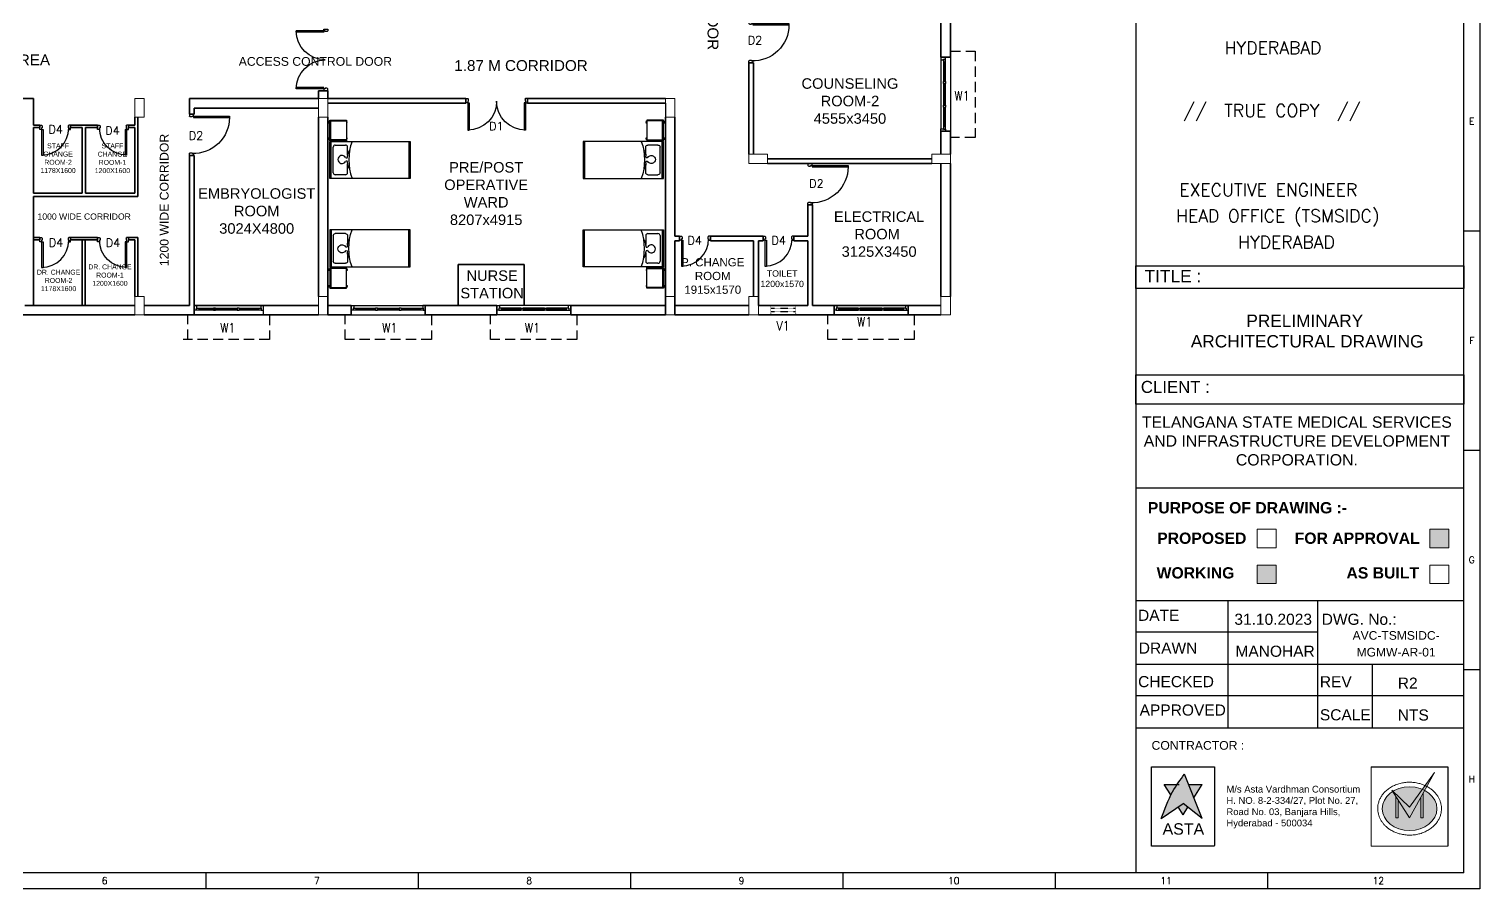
# Model space of a CAD drawing. Extents: x 2733443 to 3206532, y -1516114 to -1264405.
# Drawn here: x 2877319 to 2912603, y -1389320 to -1368420 of the extents above; entities that cross this region are included whole.
import ezdxf
from ezdxf.enums import TextEntityAlignment as Align

# ---------------------------------------------------------------- set-up
doc = ezdxf.new("R2010")
doc.units = 0
doc.header["$MEASUREMENT"] = 0
for name, pattern in [('1', [0, 0, 0]), ('DASHED', [0.75, 0.5, -0.25]), ('HIDDEN', [0.375, 0.25, -0.125])]:
    doc.linetypes.add(name, pattern=pattern)
doc.layers.get('0').update_dxf_attribs({"color": 250, "linetype": '1'})
for name, color, linetype, lineweight in [('0.0', 8, 'Continuous', 0), ('Column', 162, 'Continuous', 13), ('formate text', 8, 'Continuous', 0), ('WALL', 7, '1', 35), ('windows', 4, 'Continuous', 0)]:
    doc.layers.add(name, color=color, linetype=linetype, lineweight=lineweight)
for name, color, linetype in [('Chajja', 7, 'DASHED'), ('DOOR', 40, 'Continuous'), ('furniture', 33, 'Continuous'), ('GRIDS', 2, 'Continuous'), ('Plan', 44, 'Continuous'), ('TEXT', 5, '1'), ('TITLE', 7, 'Continuous'), ('V1', 7, 'Continuous'), ('W1', 7, 'Continuous'), ('walls', 1, 'Continuous')]:
    doc.layers.add(name, color=color, linetype=linetype)
doc.styles.add('ARIAL', font='arial.ttf')
doc.styles.add('FORMATE', font='arialbd.ttf')
doc.styles.add('ROMANS', font='romans.shx')
doc.styles.add('ROMANT', font='romant.shx')
doc.styles.add('style3', font='arialbd.ttf')

# ---------------------------------------------------------------- blocks, each defined once
blk = doc.blocks.new('A$C1BA14061')
at = {"layer": 'TITLE', "color": 7}
for p, q in [((203982, 0), (203982, -140464)), ((203982, -87790), (202692, -87790)), ((203982, -105348), (202692, -105348)), ((203982, -122906), (202692, -122906)), ((203982, -140464), (0, -140464))]:
    blk.add_line(p, q, dxfattribs=at)
at = {"layer": 'TITLE'}
for q in [(202692, -1290), (1204, -139174)]:
    blk.add_line((202692, -139174), q, dxfattribs=at)
at = {"layer": 'TITLE', "color": 0}
for p, q in [((101948, -140464), (101948, -139174)), ((118954, -140464), (118954, -139174)), ((135959, -140464), (135959, -139174)), ((152965, -140464), (152965, -139174)), ((169971, -140464), (169971, -139174)), ((186976, -140464), (186976, -139174))]:
    blk.add_line(p, q, dxfattribs=at)
at = {"layer": 'TITLE', "color": 7, "style": 'ROMANS', "width": 1}
for s, p in [('E', (203324, -78997)), ('F', (203324, -96555)), ('G', (203324, -114113)), ('H', (203324, -131671))]:
    blk.add_text(s, height=535, dxfattribs=at).set_placement(p, align=Align.MIDDLE)
at = {"layer": 'TITLE', "color": 0, "style": 'ROMANS', "width": 1}
for s, height, p in [('6', 535, (93808, -139799)), ('7', 535, (110813, -139799)), ('8', 535, (127819, -139799)), ('9', 535, (144825, -139799)), ('10', 534.7, (161831, -139799)), ('11', 534.7, (178836, -139799)), ('12', 534.7, (195842, -139799))]:
    blk.add_text(s, height=height, dxfattribs=at).set_placement(p, align=Align.MIDDLE)
blk = doc.blocks.new('A$C19B8274B')
at = {"layer": 'DOOR'}
for p, q in [((-45, 925), (-80, 925)), ((-80, 50), (-80, 925)), ((-45, 50), (-45, 925)), ((-45, 50), (-80, 50)), ((-955, -50), (-955, -47.5)), ((-940, -35), (-942.5, -35)), ((-60, -35), (-57.5, -35)), ((-45, -50), (-45, -47.5))]:
    blk.add_line(p, q, dxfattribs=at)
for points in [[(-940, 15), (-955, 15), (-955, 50), (-1000, 50), (-1000, -50), (-955, -50)], [(-940, -35), (-940, 15)], [(-60, 15), (-45, 15), (-45, 50), (0, 50), (0, -50), (-45, -50)], [(-60, -35), (-60, 15)]]:
    blk.add_lwpolyline(points, dxfattribs=at)
at = {"layer": 'DOOR', "color": 145}
blk.add_arc((-80, 50), 875, 90, 182.29244, dxfattribs=at)
at = {"layer": 'DOOR'}
for centre, start, end in [((-955, -35), 270, 0), ((-45, -35), 180, 270)]:
    blk.add_arc(centre, 12.5, start, end, dxfattribs=at)
blk = doc.blocks.new('A$C5E6D2A54')
at = {"layer": 'furniture'}
for p, q in [((-442, 400), (-1342, 400)), ((-1342, 400), (-1342, -1550)), ((-442, 370), (-1342, 370)), ((-442, -1550), (-442, 400)), ((-1254, 270), (-1254, 22)), ((-580, 319), (-1205, 319)), ((-531, 22), (-531, 270)), ((-1010, -27), (-1205, -27)), ((-580, -27), (-796, -27)), ((-1342, -1520), (-442, -1520)), ((-1342, -1550), (-442, -1550))]:
    blk.add_line(p, q, dxfattribs=at)
at = {"layer": 'furniture', "extrusion": (0, 0, -1)}
for centre, major_axis, ratio, start_param, end_param in [((-1205, 270), (34.8, 34.8), 1, 3.926991, 5.497787), ((-1205, 22), (-34.8, 34.8), 1, 3.926991, 5.497787), ((-903, 107), (99, 0), 0.994805, 2.082243, 7.342535), ((-971, -1), (-3.7, 29), 1, 0.827079, 3.777674), ((-836, -1), (3.5, 29), 1, 2.514084, 5.464678), ((-580, 270), (-34.8, 34.8), 1, 0.785398, 2.356194), ((-580, 22), (34.8, 34.8), 1, 0.785398, 2.356194), ((-892, -1416), (0, 1357), 0.999449, -0.338206, 0.338206), ((-995, -243), (-153, 153), 1, 0.057548, 0.834547), ((-812, -243), (69, 205), 0.993949, -0.370916, 0.370916)]:
    blk.add_ellipse(centre, major_axis=major_axis, ratio=ratio, start_param=start_param, end_param=end_param, dxfattribs=at)
blk = doc.blocks.new('A$C258329DF')
at = {"layer": 'furniture'}
for p, q in [((242, 428), (742, 428)), ((242, 28), (242, 428)), ((260, 440), (260, 428)), ((320, 440), (260, 440)), ((261, 48), (261, 428)), ((320, 440), (320, 428)), ((661, 440), (661, 428)), ((721, 440), (661, 440)), ((721, 440), (721, 428)), ((722, 428), (722, 48)), ((742, 428), (742, 28)), ((742, 28), (242, 28)), ((260, 16), (260, 28)), ((320, 16), (260, 16)), ((722, 48), (261, 48)), ((320, 16), (320, 28)), ((661, 16), (661, 28)), ((721, 16), (661, 16)), ((721, 16), (721, 28))]:
    blk.add_line(p, q, dxfattribs=at)
for centre, start, end in [((290, 354), 71.0754, 108.9246), ((691, 354), 71.0754, 108.9246), ((290, 102), 251.0754, 288.9246), ((691, 102), 251.0754, 288.9246)]:
    blk.add_arc(centre, 91.1, start, end, dxfattribs=at)
blk = doc.blocks.new('A$C45A5314D')
at = {"layer": 'furniture', "ltscale": 0.75, "rotation": 270}
blk.add_blockref('A$C258329DF', (-1978, 1209), dxfattribs=at)
at = {"layer": 'furniture', "color": 233, "xscale": -1, "rotation": 90}
blk.add_blockref('A$C5E6D2A54', (-1550, -892), dxfattribs=at)
blk = doc.blocks.new('6w')
at = {"layer": 'Plan'}
for p, q in [((-36, 9.2), (-36, 0)), ((36, 9.2), (36, 0))]:
    blk.add_line(p, q, dxfattribs=at)
at = {"layer": 'Plan', "color": 143}
for p, q in [((-36, 9.2), (36, 9.2)), ((-33.5, 2.5), (-12.5, 2.5)), ((-33.5, 0), (33.5, 0)), ((-31, 4), (-31.5, 4)), ((-31.5, 3.3), (-31.5, 4)), ((-31.5, 3.6), (-12.5, 3.6)), ((-31.5, 3.3), (-31, 3.3)), ((-31, 4.5), (-31, 4)), ((-31, 2.5), (-31, 3.3)), ((-10.5, 3.6), (10.5, 3.6)), ((-10.5, 2.5), (10.5, 2.5)), ((34, 4.5), (12.5, 4.5)), ((12.5, 3.6), (31.5, 3.6)), ((12.5, 2.5), (33.5, 2.5)), ((31, 4.5), (31, 4)), ((31, 4), (31.5, 4)), ((31.5, 3.3), (31, 3.3)), ((31, 2.5), (31, 3.3)), ((31.5, 4), (31.5, 3.3))]:
    blk.add_line(p, q, dxfattribs=at)
at = {"layer": 'Plan', "color": 40}
for p, q in [((-12.5, 2.5), (-12.5, 4.5)), ((-12.5, 4.5), (-10.5, 4.5)), ((-10.5, 2.5), (-12.5, 2.5)), ((-10.5, 2.5), (-10.5, 4.5)), ((10.5, 4.5), (12.5, 4.5)), ((10.5, 2.5), (10.5, 4.5)), ((12.5, 2.5), (10.5, 2.5)), ((12.5, 2.5), (12.5, 4.5))]:
    blk.add_line(p, q, dxfattribs=at)
for points in [[(-34, 4.5), (-36, 4.5), (-36, 0), (-33.5, 0), (-33.5, 2.5), (-34, 2.5), (-34, 4.5)], [(34, 4.5), (36, 4.5), (36, 0), (33.5, 0), (33.5, 2.5), (34, 2.5), (34, 4.5)]]:
    blk.add_lwpolyline(points, close=True, dxfattribs=at)
at = {"layer": 'Plan', "color": 143}
for points in [[(-12.5, 4.5), (-34, 4.5)], [(10.5, 4.5), (-10.5, 4.5)]]:
    blk.add_lwpolyline(points, dxfattribs=at)
blk = doc.blocks.new('750')
at = {"layer": 'DOOR'}
for p, q in [((-50, 705), (-47.5, 705)), ((-35, 690), (-35, 692.5)), ((-50, 45), (-47.5, 45)), ((-35, 60), (-35, 57.5)), ((50, 45), (50, 80)), ((50, 80), (675, 80)), ((50, 45), (675, 45)), ((675, 45), (675, 80))]:
    blk.add_line(p, q, dxfattribs=at)
for points in [[(15, 690), (15, 705), (50, 705), (50, 750), (-50, 750), (-50, 705)], [(-35, 690), (15, 690)], [(15, 60), (15, 45), (50, 45), (50, 0), (-50, 0), (-50, 45)], [(-35, 60), (15, 60)]]:
    blk.add_lwpolyline(points, dxfattribs=at)
for centre, start, end in [((-35, 705), 180, 270), ((-35, 45), 90, 180)]:
    blk.add_arc(centre, 12.5, start, end, dxfattribs=at)
at = {"layer": 'DOOR', "color": 145}
blk.add_arc((15, 45), 660, 0, 90, dxfattribs=at)
blk = doc.blocks.new('21500')
at = {"layer": 'DOOR'}
for p, q in [((45, 100), (45, 770)), ((45, 770), (80, 770)), ((80, 100), (80, 770)), ((1420, 100), (1420, 770)), ((1455, 770), (1420, 770)), ((1455, 100), (1455, 770)), ((45, 100), (80, 100)), ((45, 0), (45, 2.5)), ((60, 15), (57.5, 15)), ((1455, 100), (1420, 100)), ((1440, 15), (1442.5, 15)), ((1455, 0), (1455, 2.5))]:
    blk.add_line(p, q, dxfattribs=at)
for points in [[(60, 65), (45, 65), (45, 100), (0, 100), (0, 0), (45, 0)], [(60, 15), (60, 65)], [(1440, 65), (1455, 65), (1455, 100), (1500, 100), (1500, 0), (1455, 0)], [(1440, 15), (1440, 65)]]:
    blk.add_lwpolyline(points, dxfattribs=at)
at = {"layer": 'DOOR', "color": 145}
for centre, start, end in [((45, 65), 0, 90), ((1455, 65), 90, 180)]:
    blk.add_arc(centre, 705, start, end, dxfattribs=at)
at = {"layer": 'DOOR'}
for centre, start, end in [((45, 15), 270, 0), ((1455, 15), 180, 270)]:
    blk.add_arc(centre, 12.5, start, end, dxfattribs=at)
blk = doc.blocks.new('ddoor')
at = {"layer": 'DOOR', "lineweight": 25}
for p, q in [((50, 0), (-50, 0)), ((-50, 0), (-50, -45)), ((50, -45), (50, 0)), ((-50, -45), (-47, -45)), ((-35, -60), (-35, -57)), ((-35, -60), (15, -60)), ((15, -60), (15, -45)), ((15, -45), (50, -45)), ((50, -45), (720, -45)), ((50, -45), (50, -80)), ((50, -80), (720, -80)), ((-50, -1500), (-50, -1455)), ((-50, -1455), (-47, -1455)), ((50, -1500), (-50, -1500)), ((50, -1500), (-50, -1500)), ((-35, -1440), (-35, -1442)), ((-35, -1440), (15, -1440)), ((15, -1440), (15, -1455)), ((15, -1455), (50, -1455)), ((50, -1420), (720, -1420)), ((50, -1455), (50, -1420)), ((50, -1455), (720, -1455)), ((50, -1455), (50, -1500))]:
    blk.add_line(p, q, dxfattribs=at)
for centre, start, end in [((-35, -45), 180, 270), ((-35, -1455), 90, 180)]:
    blk.add_arc(centre, 12.5, start, end, dxfattribs=at)
at = {"layer": 'DOOR', "color": 146, "lineweight": 25, "true_color": 0x105689}
for centre, start, end in [((15, -45), 270, 0), ((15, -1455), 0, 90)]:
    blk.add_arc(centre, 705, start, end, dxfattribs=at)
blk = doc.blocks.new('IVF-CONTRACTOR')
at = {"lineweight": -3, "true_color": 0x293189}
h = blk.add_hatch(color=177, dxfattribs=at)
h.dxf.hatch_style = 1
edge = h.paths.add_edge_path()
edge.add_spline(control_points=[(3037286, -1386527), (3037185, -1386667), (3036944, -1387001), (3036801, -1387388), (3036719, -1387609)], knot_values=[0, 0, 0, 0, 519.520055, 1226.818077, 1226.818077, 1226.818077, 1226.818077], degree=3, periodic=0)
edge.add_line((3036719, -1387609), (3037255, -1387240))
edge.add_line((3037255, -1387240), (3037717, -1387609))
edge.add_line((3037717, -1387609), (3037286, -1386527))
at = {"lineweight": -3, "true_color": 0xc7c8ca}
h = blk.add_hatch(color=9, dxfattribs=at)
h.dxf.hatch_style = 1
edge = h.paths.add_edge_path()
edge.add_spline(control_points=[(3036953, -1387033), (3036967, -1387008), (3037022, -1386919), (3037088, -1386836), (3037139, -1386779)], knot_values=[3356.588859, 3356.588859, 3356.588859, 3356.588859, 3831.174934, 5081.098827, 5081.098827, 5081.098827, 5081.098827], degree=3, periodic=0)
edge.add_line((3037139, -1386779), (3036793, -1386779))
edge.add_line((3036793, -1386779), (3036953, -1387033))
h.paths.add_polyline_path([(3037717, -1386779), (3037386, -1386779), (3037515, -1387102)])
h.paths.add_polyline_path([(3037370, -1387332), (3037255, -1387240), (3037134, -1387323), (3037255, -1387517)])
at = {"true_color": 0xed1f24}
h = blk.add_hatch(color=240, dxfattribs=at)
h.dxf.hatch_style = 1
edge = h.paths.add_edge_path()
edge.add_line((3042329, -1386921), (3042349, -1386951))
edge.add_ellipse((3042760, -1387369), major_axis=(-665, 0), ratio=0.800236, start_angle=-52.6357, end_angle=-51.8324, ccw=False)
edge.add_line((3042356, -1386946), (3042329, -1386921))
at = {"layer": '0.0', "true_color": 0xed1f24}
h = blk.add_hatch(color=240, dxfattribs=at)
h.dxf.hatch_style = 1
edge = h.paths.add_edge_path()
edge.add_line((3042760, -1387590), (3043125, -1386925))
edge.add_ellipse((3042760, -1387369), major_axis=(-665, 0), ratio=0.800236, start_angle=-123.3804, end_angle=-117.8517)
edge.add_line((3043070, -1386899), (3042760, -1387331))
edge.add_line((3042760, -1387331), (3042356, -1386946))
edge.add_ellipse((3042760, -1387369), major_axis=(-665, 0), ratio=0.800236, start_angle=-52.6357, end_angle=-51.8324)
edge.add_line((3042349, -1386951), (3042760, -1387590))
edge = h.paths.add_edge_path()
edge.add_spline(control_points=[(3043179, -1386828), (3043165, -1386821), (3043150, -1386814), (3043136, -1386807)], knot_values=[-2.156071, -2.156071, -2.156071, -2.156071, -2.090953, -2.090953, -2.090953, -2.090953], degree=3, periodic=0)
edge.add_line((3043136, -1386807), (3043070, -1386899))
edge.add_ellipse((3042760, -1387369), major_axis=(-665, 0), ratio=0.800236, start_angle=-123.3804, end_angle=-117.8517, ccw=False)
edge.add_line((3043125, -1386925), (3043179, -1386828))
edge = h.paths.add_edge_path()
edge.add_line((3043367, -1386486), (3043136, -1386807))
edge.add_spline(control_points=[(3043136, -1386807), (3043150, -1386814), (3043165, -1386821), (3043179, -1386828)], knot_values=[-2.156071, -2.156071, -2.156071, -2.156071, -2.090953, -2.090953, -2.090953, -2.090953], degree=3, periodic=0)
edge.add_line((3043179, -1386828), (3043367, -1386486))
at = {"layer": '0.0', "true_color": 0x139b48}
h = blk.add_hatch(color=114, dxfattribs=at)
h.dxf.hatch_style = 1
edge = h.paths.add_edge_path()
edge.add_ellipse((3042760, -1387369), major_axis=(-665, 0), ratio=0.800236, start_angle=-51.8324, end_angle=236.6196)
edge.add_line((3043125, -1386925), (3043091, -1386988))
edge.add_line((3043091, -1386988), (3043091, -1387590))
edge.add_line((3043091, -1387590), (3043036, -1387590))
edge.add_line((3043036, -1387590), (3043036, -1387088))
edge.add_line((3043036, -1387088), (3042760, -1387590))
edge.add_line((3042760, -1387590), (3042484, -1387160))
edge.add_line((3042484, -1387160), (3042484, -1387590))
edge.add_line((3042484, -1387590), (3042428, -1387590))
edge.add_line((3042428, -1387590), (3042428, -1387075))
edge.add_line((3042428, -1387075), (3042349, -1386951))
edge = h.paths.add_edge_path()
edge.add_ellipse((3042760, -1387369), major_axis=(-665, 0), ratio=0.800236, start_angle=-117.8517, end_angle=-52.6357)
edge.add_line((3042356, -1386946), (3042760, -1387331))
edge.add_line((3042760, -1387331), (3043070, -1386899))
at = {"layer": '0.0', "true_color": 0x000000}
h = blk.add_hatch(color=18, dxfattribs=at)
h.dxf.hatch_style = 1
h.paths.add_polyline_path([(3042484, -1387160), (3042428, -1387075), (3042428, -1387590), (3042484, -1387590)])
h.paths.add_polyline_path([(3043036, -1387590), (3043091, -1387590), (3043091, -1386988), (3043036, -1387088)])
at = {"color": 18, "lineweight": -3, "true_color": 0x000000}
for p, q in [((3036484, -1386350), (3038013, -1386350)), ((3036484, -1388267), (3036484, -1386350)), ((3036485, -1386350), (3038009, -1386350)), ((3036485, -1388278), (3036485, -1386350)), ((3038013, -1386350), (3038013, -1388267)), ((3041829, -1386350), (3043688, -1386350)), ((3043688, -1386350), (3043688, -1388278)), ((3038011, -1388278), (3036483, -1388278))]:
    blk.add_line(p, q, dxfattribs=at)
at = {"color": 251, "lineweight": -3, "true_color": 0x636466}
for p, q in [((3037717, -1387609), (3037286, -1386527)), ((3036793, -1386779), (3037155, -1386779)), ((3036953, -1387033), (3036793, -1386779)), ((3037386, -1386779), (3037717, -1386779)), ((3037515, -1387102), (3037717, -1386779)), ((3036719, -1387609), (3037255, -1387240)), ((3037255, -1387517), (3037134, -1387323)), ((3037717, -1387609), (3037255, -1387240)), ((3037255, -1387517), (3037370, -1387332))]:
    blk.add_line(p, q, dxfattribs=at)
blk.add_spline([(3036719, -1387609), (3036998, -1386959), (3037286, -1386527)], degree=3, dxfattribs=at)
at = {"layer": '0.0', "color": 18, "true_color": 0x000000}
for p, q in [((3036485, -1386350), (3038009, -1386350)), ((3036485, -1388278), (3036485, -1386350)), ((3036485, -1388278), (3036485, -1386350)), ((3036485, -1386350), (3038009, -1386350)), ((3038013, -1386350), (3038013, -1388278)), ((3041829, -1386350), (3043688, -1386350)), ((3041829, -1388278), (3041829, -1386350)), ((3042760, -1387590), (3043367, -1386486)), ((3042760, -1387331), (3043367, -1386486)), ((3043688, -1386350), (3043688, -1388278)), ((3042760, -1387590), (3042329, -1386921)), ((3042329, -1386921), (3042760, -1387331)), ((3042428, -1387075), (3042428, -1387590)), ((3042484, -1387590), (3042484, -1387160)), ((3043036, -1387088), (3043036, -1387590)), ((3043091, -1387590), (3043091, -1386988)), ((3042428, -1387590), (3042484, -1387590)), ((3043036, -1387590), (3043091, -1387590)), ((3038009, -1388278), (3036485, -1388278)), ((3043688, -1388278), (3041829, -1388278))]:
    blk.add_line(p, q, dxfattribs=at)
blk.add_ellipse((3042760, -1387369), major_axis=(-665, 0), ratio=0.800236, start_param=-3.141592653589793, end_param=3.141592653589793, dxfattribs=at)
blk.add_open_spline([(3043535, -1387369), (3043535, -1387353), (3043534, -1387336), (3043530, -1387296), (3043527, -1387272), (3043516, -1387226), (3043509, -1387202), (3043492, -1387157), (3043483, -1387135), (3043460, -1387092), (3043448, -1387071), (3043420, -1387031), (3043405, -1387011), (3043372, -1386974), (3043355, -1386956), (3043318, -1386922), (3043298, -1386906), (3043258, -1386875), (3043236, -1386861), (3043183, -1386829), (3043150, -1386812), (3043081, -1386783), (3043045, -1386771), (3042972, -1386750), (3042935, -1386742), (3042860, -1386731), (3042821, -1386728), (3042745, -1386726), (3042706, -1386727), (3042630, -1386735), (3042593, -1386741), (3042518, -1386757), (3042482, -1386768), (3042412, -1386794), (3042377, -1386809), (3042312, -1386843), (3042280, -1386862), (3042221, -1386905), (3042194, -1386928), (3042147, -1386974), (3042127, -1386996), (3042091, -1387042), (3042074, -1387067), (3042045, -1387117), (3042033, -1387143), (3042012, -1387197), (3042003, -1387225), (3041992, -1387276), (3041988, -1387299), (3041984, -1387347), (3041984, -1387371), (3041986, -1387418), (3041989, -1387442), (3041997, -1387489), (3042003, -1387512), (3042018, -1387557), (3042026, -1387580), (3042047, -1387623), (3042058, -1387645), (3042084, -1387686), (3042098, -1387706), (3042129, -1387744), (3042145, -1387762), (3042180, -1387798), (3042199, -1387814), (3042238, -1387846), (3042259, -1387861), (3042311, -1387894), (3042343, -1387912), (3042409, -1387944), (3042444, -1387957), (3042515, -1387980), (3042552, -1387989), (3042626, -1388003), (3042664, -1388007), (3042740, -1388012), (3042778, -1388012), (3042854, -1388008), (3042892, -1388003), (3042966, -1387989), (3043003, -1387980), (3043074, -1387958), (3043109, -1387944), (3043175, -1387913), (3043208, -1387895), (3043268, -1387856), (3043297, -1387834), (3043351, -1387787), (3043376, -1387761), (3043416, -1387713), (3043432, -1387690), (3043462, -1387643), (3043475, -1387619), (3043497, -1387569), (3043507, -1387543), (3043522, -1387491), (3043527, -1387464), (3043533, -1387415), (3043535, -1387392), (3043535, -1387369)], degree=3, knots=[-3.141593, -3.141593, -3.141593, -3.141593, -3.06788, -3.06788, -2.960953, -2.960953, -2.854026, -2.854026, -2.747099, -2.747099, -2.640172, -2.640172, -2.533245, -2.533245, -2.426319, -2.426319, -2.319392, -2.319392, -2.212465, -2.212465, -2.059875, -2.059875, -1.907286, -1.907286, -1.754697, -1.754697, -1.602107, -1.602107, -1.449518, -1.449518, -1.296928, -1.296928, -1.144339, -1.144339, -0.99175, -0.99175, -0.83916, -0.83916, -0.686571, -0.686571, -0.558641, -0.558641, -0.43071, -0.43071, -0.30278, -0.30278, -0.17485, -0.17485, -0.068516, -0.068516, 0.037819, 0.037819, 0.144154, 0.144154, 0.250488, 0.250488, 0.356823, 0.356823, 0.463157, 0.463157, 0.569492, 0.569492, 0.675826, 0.675826, 0.782161, 0.782161, 0.888495, 0.888495, 1.039928, 1.039928, 1.191361, 1.191361, 1.342794, 1.342794, 1.494227, 1.494227, 1.64566, 1.64566, 1.797093, 1.797093, 1.948526, 1.948526, 2.099959, 2.099959, 2.251392, 2.251392, 2.402825, 2.402825, 2.554258, 2.554258, 2.675591, 2.675591, 2.796924, 2.796924, 2.918258, 2.918258, 3.039591, 3.039591, 3.141593, 3.141593, 3.141593, 3.141593], dxfattribs=at)
at = {"lineweight": -3, "attachment_point": 1, "style": 'ARIAL'}
for s, width, gutter_width, insert, char_height in [('{\\C256;CONTRACTOR :}', 3919.85, 1060, (3036485, -1385725), 212.06), ('{\\C256;M/s Asta Vardhman Consortium\\PH. NO. 8-2-334/27, Plot No. 27, Road No. 03, Banjara Hills, Hyderabad - 500034}', 3696.75, 822, (3038306, -1386813), 164.38)]:
    blk.add_mtext_dynamic_manual_height_columns(s, width=width, gutter_width=gutter_width, heights=[0], dxfattribs=dict(at, insert=insert, char_height=char_height))
at = {"color": 18, "lineweight": 100, "true_color": 0x000000, "insert": (3036754, -1387723), "char_height": 276.9, "attachment_point": 1, "style": 'ARIAL'}
blk.add_mtext_dynamic_manual_height_columns('ASTA', width=997.56, gutter_width=254, heights=[0], dxfattribs=at)

msp = doc.modelspace()

# ---------------------------------------------------------------- hatches: boundary and pattern name
at = {"layer": 'walls', "lineweight": -3}
h = msp.add_hatch(color=1, dxfattribs=at)
h.dxf.hatch_style = 1
h.paths.add_polyline_path([(2911384.6832, -1381027.9204), (2911844.7831, -1381027.9204), (2911844.7831, -1380576.8516), (2911384.6832, -1380576.8516)])
h.paths.add_polyline_path([(2907185.6053, -1381897.891), (2907645.7052, -1381897.891), (2907645.7052, -1381446.8222), (2907185.6053, -1381446.8222)])

# ---------------------------------------------------------------- linework, layer by layer
at = {"color": 18, "ltscale": 2, "true_color": 0x000000}
msp.add_line((2904230.1153, -1382308.689), (2912211.1727, -1382308.689), dxfattribs=at)
for p, q in [((2906479.9455, -1385403.3701), (2906479.9455, -1382303.8735)), ((2908651.8991, -1382303.8735), (2908651.8991, -1385403.3701)), ((2908651.8991, -1383078.5758), (2904230.1153, -1383078.5758)), ((2904230.1153, -1383853.6218), (2912211.1727, -1383853.6218)), ((2909990.3104, -1385403.0264), (2909990.3104, -1383853.6218)), ((2912211.1727, -1384628.3241), (2904230.1153, -1384628.3241))]:
    msp.add_line(p, q)
at = {"ltscale": 2}
msp.add_line((2904230.1153, -1385403.0264), (2912211.1727, -1385403.0264), dxfattribs=at)
at = {"layer": '0.0', "color": 7, "lineweight": 15, "elevation": -173.1206}
for points in [[(2907185.6053, -1380576.8516), (2907645.7052, -1380576.8516), (2907645.7052, -1381027.9204), (2907185.6053, -1381027.9204)], [(2911384.6832, -1380576.8516), (2911844.7831, -1380576.8516), (2911844.7831, -1381027.9204), (2911384.6832, -1381027.9204)], [(2907185.6053, -1381446.8222), (2907645.7052, -1381446.8222), (2907645.7052, -1381897.891), (2907185.6053, -1381897.891)], [(2911384.6832, -1381446.8222), (2911844.7831, -1381446.8222), (2911844.7831, -1381897.891), (2911384.6832, -1381897.891)]]:
    msp.add_lwpolyline(points, close=True, dxfattribs=at)
at = {"layer": 'Chajja', "linetype": 'DASHED', "ltscale": 500}
for p, q in [((2881183.6469, -1375969.7761), (2881183.6469, -1375369.776)), ((2883168.6469, -1375369.776), (2883168.6469, -1375969.7761)), ((2883168.6469, -1375969.7761), (2881068.6469, -1375969.7761))]:
    msp.add_line(p, q, dxfattribs=at)
for points in [[(2899724.4636, -1368954.4298), (2900324.4637, -1368954.4298), (2900324.4637, -1371054.4298), (2899724.4636, -1371054.4298)], [(2887105.8564, -1375369.776), (2887105.8564, -1375969.7761), (2885005.8564, -1375969.7761), (2885005.8564, -1375369.776)], [(2890644.4852, -1375369.776), (2890644.4852, -1375969.7761), (2888544.4852, -1375969.7761), (2888544.4852, -1375369.776)], [(2898846.9011, -1375369.7761), (2898846.9011, -1375969.7762), (2896746.9011, -1375969.7762), (2896746.9011, -1375369.7761)]]:
    msp.add_lwpolyline(points, dxfattribs=at)
at = {"layer": 'Column'}
for points in [[(2879888.6469, -1370109.7761), (2880118.6469, -1370109.7761), (2880118.6469, -1370559.7761), (2879888.6469, -1370559.7761)], [(2884587.8086, -1370109.7761), (2884357.8086, -1370109.7761), (2884357.8086, -1370559.7761), (2884587.8086, -1370559.7761)], [(2893024.4852, -1370109.7761), (2892794.4852, -1370109.7761), (2892794.4852, -1370559.7761), (2893024.4852, -1370559.7761)], [(2895274.4852, -1371689.7761), (2895274.4852, -1371459.7761), (2894824.4852, -1371459.7761), (2894824.4852, -1371689.7761)], [(2899724.4011, -1371689.7761), (2899724.4011, -1371459.7761), (2899274.4011, -1371459.7761), (2899274.4011, -1371689.7761)], [(2880118.6469, -1374919.7761), (2879888.6469, -1374919.7761), (2879888.6469, -1375369.7761), (2880118.6469, -1375369.7761)], [(2884587.8086, -1374919.7761), (2884357.8086, -1374919.7761), (2884357.8086, -1375369.7761), (2884587.8086, -1375369.7761)], [(2893024.4852, -1374919.7761), (2892794.4852, -1374919.7761), (2892794.4852, -1375369.7761), (2893024.4852, -1375369.7761)], [(2895054.4852, -1374919.7761), (2894824.4852, -1374919.7761), (2894824.4852, -1375369.7761), (2895054.4852, -1375369.7761)], [(2899724.4011, -1374919.7761), (2899494.4011, -1374919.7761), (2899494.4011, -1375369.7761), (2899724.4011, -1375369.7761)]]:
    msp.add_lwpolyline(points, close=True, dxfattribs=at)
at = {"layer": 'furniture'}
for p, q in [((2892344.4852, -1370224.7761), (2892794.4852, -1370224.7761)), ((2892794.4852, -1370224.7761), (2892794.4852, -1371224.7761))]:
    msp.add_line(p, q, dxfattribs=at)
at = {"layer": 'Plan'}
for p, q in [((2881333.6469, -1375369.7761), (2881333.6469, -1375139.7761)), ((2883018.6469, -1375369.7761), (2883018.6469, -1375139.7761))]:
    msp.add_line(p, q, dxfattribs=at)
at = {"layer": 'Plan', "color": 143}
for p, q in [((2881333.6469, -1375139.7761), (2882956.1469, -1375139.7761)), ((2881921.1469, -1375252.2761), (2881383.6469, -1375252.2761)), ((2881396.1469, -1375202.2761), (2881921.1469, -1375202.2761)), ((2881446.1469, -1375221.0261), (2881446.1469, -1375239.7761)), ((2881446.1469, -1375221.0261), (2881458.6469, -1375221.0261)), ((2881446.1469, -1375229.9515), (2881921.1469, -1375229.9515)), ((2881458.6469, -1375239.7761), (2881446.1469, -1375239.7761)), ((2881458.6469, -1375202.2761), (2881458.6469, -1375221.0261)), ((2881458.6469, -1375252.2761), (2881458.6469, -1375239.7761)), ((2881856.1469, -1375202.2761), (2882381.1469, -1375202.2761)), ((2881856.1469, -1375229.9515), (2882381.1469, -1375229.9515)), ((2882381.1469, -1375252.2761), (2881856.1469, -1375252.2761)), ((2882431.1469, -1375202.2761), (2882956.1469, -1375202.2761)), ((2882431.1469, -1375229.9515), (2882906.1469, -1375229.9515)), ((2882968.6469, -1375252.2761), (2882431.1469, -1375252.2761)), ((2882893.6469, -1375202.2761), (2882893.6469, -1375221.0261)), ((2882906.1469, -1375221.0261), (2882893.6469, -1375221.0261)), ((2882893.6469, -1375239.7761), (2882906.1469, -1375239.7761)), ((2882893.6469, -1375252.2761), (2882893.6469, -1375239.7761)), ((2882906.1469, -1375239.7761), (2882906.1469, -1375221.0261)), ((2881218.6469, -1375369.7761), (2883018.6469, -1375369.7761))]:
    msp.add_line(p, q, dxfattribs=at)
at = {"layer": 'Plan', "color": 40}
for p, q in [((2881333.6469, -1375252.2761), (2881333.6469, -1375139.7761)), ((2881333.6469, -1375139.7761), (2881396.1469, -1375139.7761)), ((2881383.6469, -1375252.2761), (2881333.6469, -1375252.2761)), ((2881396.1469, -1375202.2761), (2881383.6469, -1375202.2761)), ((2881383.6469, -1375202.2761), (2881383.6469, -1375252.2761)), ((2881383.6469, -1375252.2761), (2881383.6469, -1375252.2761)), ((2881396.1469, -1375139.7761), (2881396.1469, -1375202.2761)), ((2881806.1469, -1375202.2761), (2881806.1469, -1375252.2761)), ((2881856.1469, -1375202.2761), (2881806.1469, -1375202.2761)), ((2881806.1469, -1375252.2761), (2881856.1469, -1375252.2761)), ((2881856.1469, -1375202.2761), (2881856.1469, -1375252.2761)), ((2882431.1469, -1375202.2761), (2882381.1469, -1375202.2761)), ((2882381.1469, -1375202.2761), (2882381.1469, -1375252.2761)), ((2882381.1469, -1375252.2761), (2882431.1469, -1375252.2761)), ((2882431.1469, -1375202.2761), (2882431.1469, -1375252.2761)), ((2883018.6469, -1375139.7761), (2882956.1469, -1375139.7761)), ((2882956.1469, -1375139.7761), (2882956.1469, -1375202.2761)), ((2882956.1469, -1375202.2761), (2882968.6469, -1375202.2761)), ((2882968.6469, -1375202.2761), (2882968.6469, -1375252.2761)), ((2882968.6469, -1375252.2761), (2883018.6469, -1375252.2761)), ((2882968.6469, -1375252.2761), (2882968.6469, -1375252.2761)), ((2883018.6469, -1375252.2761), (2883018.6469, -1375139.7761))]:
    msp.add_line(p, q, dxfattribs=at)
at = {"layer": 'TITLE'}
for p, q in [((2904230.1153, -1347073.5222), (2904230.1153, -1388928.8784)), ((2904230.1153, -1374176.9057), (2912208.3313, -1374176.9057)), ((2904230.1153, -1374724.4303), (2904230.1153, -1374176.9057)), ((2912208.3313, -1374176.9057), (2912208.3313, -1374724.4303)), ((2912208.3313, -1374724.4303), (2904230.1153, -1374724.4303))]:
    msp.add_line(p, q, dxfattribs=at)
msp.add_lwpolyline([(2904230.1153, -1376825.3785), (2912211.1727, -1376825.3785), (2912211.1727, -1377534.8622), (2904230.1153, -1377534.8622)], close=True, dxfattribs=at)
at = {"layer": 'V1', "linetype": 'HIDDEN', "ltscale": 0.5}
for p, q in [((2895956.3973, -1375139.7761), (2895356.3973, -1375139.7761)), ((2895356.3973, -1375139.7761), (2895356.3973, -1375369.7761)), ((2895956.3973, -1375214.7761), (2895356.3973, -1375214.7761)), ((2895956.3973, -1375294.7761), (2895356.3973, -1375294.7761)), ((2895956.3973, -1375139.7761), (2895956.3973, -1375369.7761)), ((2895956.3973, -1375369.7761), (2895356.3973, -1375369.7761))]:
    msp.add_line(p, q, dxfattribs=at)
at = {"layer": 'WALL'}
for p, q in [((2899724.4011, -1364674.7761), (2899724.4011, -1369104.4298)), ((2894824.4852, -1369239.5074), (2894824.4852, -1371459.7761)), ((2894939.4852, -1369239.5074), (2894939.4852, -1371459.7761)), ((2884357.8086, -1370109.7761), (2884357.8086, -1369920.1045)), ((2884587.8086, -1370109.7761), (2884587.8086, -1369920.1045)), ((2877015.6469, -1370109.7761), (2877430.6469, -1370109.7761)), ((2877430.6469, -1370109.7761), (2877430.6469, -1370759.7761)), ((2884357.8086, -1370109.7761), (2881218.6469, -1370109.7761)), ((2881218.6469, -1370489.7761), (2881218.6469, -1370109.7761)), ((2884357.8086, -1370339.7761), (2881333.6469, -1370339.7761)), ((2881333.6469, -1370489.7761), (2881333.6469, -1370339.7761)), ((2884587.8086, -1370109.7761), (2887941.1469, -1370109.7761)), ((2884587.8086, -1370224.7761), (2887941.1469, -1370224.7761)), ((2887941.1469, -1370109.7761), (2887941.1469, -1370224.7761)), ((2889441.1469, -1370109.7761), (2892794.4852, -1370109.7761)), ((2889441.1469, -1370109.7761), (2889441.1469, -1370224.7761)), ((2889441.1469, -1370224.7761), (2892219.0529, -1370224.7761)), ((2892219.0529, -1370109.7761), (2892794.4852, -1370109.7761)), ((2892219.0529, -1370224.7761), (2892794.4852, -1370224.7761)), ((2879888.6469, -1370559.7761), (2879888.6469, -1370759.7761)), ((2879968.6469, -1370559.7761), (2879968.6469, -1372489.7761)), ((2881333.6469, -1370489.7761), (2881218.6469, -1370489.7761)), ((2884357.8086, -1370559.7761), (2884357.8086, -1373139.7761)), ((2884587.8086, -1370559.7761), (2884587.8086, -1375139.7761)), ((2892794.4852, -1370559.7761), (2892794.4852, -1371689.7761)), ((2893024.4852, -1370559.7761), (2893024.4852, -1371689.7761)), ((2877580.6469, -1370759.7761), (2877430.6469, -1370759.7761)), ((2877430.6469, -1370809.7761), (2877430.6469, -1372409.7761)), ((2877580.6469, -1370809.7761), (2877430.6469, -1370809.7761)), ((2877580.6469, -1370759.7761), (2877580.6469, -1370809.7761)), ((2878988.6469, -1370759.7761), (2878330.6469, -1370759.7761)), ((2878330.6469, -1370759.7761), (2878330.6469, -1370809.7761)), ((2878609.0661, -1370809.7761), (2878330.6469, -1370809.7761)), ((2878609.0661, -1370809.7761), (2878609.0661, -1372409.7761)), ((2878689.0661, -1370809.7761), (2878689.0661, -1372409.7761)), ((2878988.6469, -1370809.7761), (2878689.0661, -1370809.7761)), ((2878988.6469, -1370759.7761), (2878988.6469, -1370809.7761)), ((2879888.6469, -1370759.7761), (2879738.6469, -1370759.7761)), ((2879738.6469, -1370759.7761), (2879738.6469, -1370809.7761)), ((2879888.6469, -1370809.7761), (2879738.6469, -1370809.7761)), ((2879888.6469, -1370809.7761), (2879888.6469, -1372409.7761)), ((2899494.4011, -1370904.4298), (2899494.4011, -1371459.7761)), ((2899724.4011, -1370904.4298), (2899724.4011, -1371459.7761)), ((2881218.6469, -1375139.7761), (2881218.6469, -1371489.7761)), ((2881333.6469, -1371489.7761), (2881218.6469, -1371489.7761)), ((2881333.6469, -1375369.7761), (2881333.6469, -1371489.7761)), ((2892794.4852, -1371689.7761), (2892794.4852, -1375139.7761)), ((2893024.4852, -1371689.7761), (2893024.4852, -1373454.7761)), ((2899274.4011, -1371574.7761), (2895274.4852, -1371574.7761)), ((2899274.4011, -1371689.7761), (2895274.4852, -1371689.7761)), ((2899494.4011, -1371689.7761), (2899494.4011, -1372404.7761)), ((2899724.4011, -1371689.7761), (2899724.4011, -1372404.7761)), ((2878609.0661, -1372409.7761), (2877430.6469, -1372409.7761)), ((2877430.6469, -1372489.7761), (2877430.6469, -1375139.7761)), ((2879968.6469, -1372489.7761), (2877430.6469, -1372489.7761)), ((2879888.6469, -1372409.7761), (2878689.0661, -1372409.7761)), ((2899494.4011, -1372404.7761), (2899494.4011, -1374919.7761)), ((2899724.4011, -1372404.7761), (2899724.4011, -1374919.7761)), ((2877430.6469, -1375139.7761), (2877430.6469, -1372739.7761)), ((2896254.4011, -1372689.7761), (2896254.4011, -1373454.7761)), ((2896369.4011, -1372689.7761), (2896369.4011, -1375139.7761)), ((2884357.8086, -1373139.7761), (2884357.8086, -1374919.7761)), ((2877580.6469, -1373489.7761), (2877430.6469, -1373489.7761)), ((2877580.6469, -1373539.7761), (2877430.6469, -1373539.7761)), ((2877580.6469, -1373489.7761), (2877580.6469, -1373539.7761)), ((2878330.6469, -1373489.7761), (2878330.6469, -1373539.7761)), ((2878330.6469, -1373489.7761), (2878988.6469, -1373489.7761)), ((2878591.5661, -1373539.7761), (2878330.6469, -1373539.7761)), ((2878988.6469, -1373539.7761), (2878591.5661, -1373539.7761)), ((2878608.2482, -1373539.7761), (2878608.2482, -1375139.7761)), ((2878688.2482, -1373539.7761), (2878688.2482, -1375139.7761)), ((2878988.6469, -1373539.7761), (2878988.6469, -1373489.7761)), ((2879968.6469, -1373489.7761), (2879738.6469, -1373489.7761)), ((2879738.6469, -1373539.7761), (2879738.6469, -1373489.7761)), ((2879888.6469, -1373539.7761), (2879738.6469, -1373539.7761)), ((2879888.6469, -1373539.7761), (2879888.6469, -1374919.7761)), ((2879968.6469, -1373489.7761), (2879968.6469, -1374919.7761)), ((2893139.4852, -1373454.7761), (2893024.4852, -1373454.7761)), ((2893024.4852, -1373569.7761), (2893024.4852, -1375139.7761)), ((2893139.4852, -1373569.7761), (2893024.4852, -1373569.7761)), ((2893139.4852, -1373456.6066), (2893139.4852, -1373571.6066)), ((2895169.4852, -1373454.7761), (2893889.4852, -1373454.7761)), ((2893889.4852, -1373456.6066), (2893889.4852, -1373571.6066)), ((2894939.4852, -1373569.7761), (2893889.4852, -1373569.7761)), ((2894939.4011, -1373569.7761), (2894939.4011, -1374919.7761)), ((2895054.4011, -1373569.7761), (2895054.4011, -1375139.7761)), ((2895169.4852, -1373569.7761), (2895054.4011, -1373569.7761)), ((2895169.4852, -1373456.6066), (2895169.4852, -1373571.6066)), ((2896254.4011, -1373454.7761), (2895919.4852, -1373454.7761)), ((2895919.4852, -1373456.6066), (2895919.4852, -1373571.6066)), ((2896254.4011, -1373569.7761), (2895919.4852, -1373569.7761)), ((2896254.4011, -1373569.7761), (2896254.4011, -1375139.7761)), ((2887757.6391, -1375139.7761), (2887757.6391, -1374139.7761)), ((2887757.6391, -1374139.7761), (2889357.6391, -1374139.7761)), ((2889357.6391, -1374139.7761), (2889357.6391, -1375139.7761)), ((2884587.8086, -1375369.7761), (2884587.8086, -1374919.7761)), ((2892794.4852, -1375369.7761), (2892794.4852, -1374919.7761)), ((2893024.4852, -1375369.7761), (2893024.4852, -1374919.7761)), ((2877486.1519, -1375139.7761), (2877214.4852, -1375139.7761)), ((2879888.6469, -1375139.7761), (2877486.1519, -1375139.7761)), ((2881218.6469, -1375139.7761), (2880118.6469, -1375139.7761)), ((2884357.8086, -1375139.7761), (2881333.6469, -1375139.7761)), ((2884587.8086, -1375139.7761), (2885155.8564, -1375139.7761)), ((2886955.8564, -1375139.7761), (2888694.4852, -1375139.7761)), ((2890494.4852, -1375139.7761), (2892794.4852, -1375139.7761)), ((2894824.4852, -1375139.7761), (2893024.4852, -1375139.7761)), ((2896254.4011, -1375139.7761), (2895054.4852, -1375139.7761)), ((2897899.4011, -1375139.7761), (2896369.4011, -1375139.7761)), ((2896896.9011, -1375139.7761), (2896896.9011, -1375369.7761)), ((2899494.4011, -1375139.7761), (2897899.4011, -1375139.7761)), ((2898696.9011, -1375139.7761), (2898696.9011, -1375369.7761)), ((2875649.4852, -1375369.7761), (2879888.6469, -1375369.7761)), ((2880118.6469, -1375369.7761), (2884357.8086, -1375369.7761)), ((2884587.8086, -1375369.7761), (2885155.8564, -1375369.7761)), ((2886955.8564, -1375369.7761), (2888694.4852, -1375369.7761)), ((2890494.4852, -1375369.7761), (2892794.4852, -1375369.7761)), ((2894824.4852, -1375369.7761), (2893024.4852, -1375369.7761)), ((2899494.4011, -1375369.7761), (2895054.4852, -1375369.7761)), ((2899494.4011, -1375369.7761), (2898831.9432, -1375369.7761))]:
    msp.add_line(p, q, dxfattribs=at)
at = {"layer": 'WALL', "linetype": 'ByBlock'}
for p, q in [((2894939.4852, -1369239.5074), (2894824.4852, -1369239.5074)), ((2884357.8086, -1369920.1045), (2884587.8086, -1369920.1045)), ((2896369.4011, -1372689.7761), (2896254.4011, -1372689.7761))]:
    msp.add_line(p, q, dxfattribs=at)
at = {"layer": 'WALL'}
for points in [[(2899494.4011, -1368124.7761), (2899494.4011, -1369104.4298), (2899724.4011, -1369104.4298)], [(2899494.4011, -1370904.4298), (2899724.4011, -1370904.4298)], [(2885155.8564, -1375139.7761), (2885155.8564, -1375369.7761)], [(2886955.8564, -1375369.7761), (2886955.8564, -1375139.7761)], [(2888694.4852, -1375369.7761), (2888694.4852, -1375139.7761)], [(2890494.4852, -1375369.7761), (2890494.4852, -1375139.7761)]]:
    msp.add_lwpolyline(points, dxfattribs=at)
at = {"layer": 'walls', "color": 7, "lineweight": -3}
msp.add_line((2904230.1153, -1379571.4322), (2912211.1727, -1379571.4322), dxfattribs=at)
at = {"layer": 'walls', "color": 18, "lineweight": -3, "true_color": 0x000000}
msp.add_line((2904230.1153, -1382308.689), (2912211.1727, -1382308.689), dxfattribs=at)

# ---------------------------------------------------------------- block references
at = {"color": 240, "true_color": 0xed1f24}
msp.add_blockref('IVF-CONTRACTOR', (-131868.7798, 0), dxfattribs=at)
at = {"layer": 'DOOR', "linetype": 'Continuous', "xscale": -1}
for name, p, rotation in [('A$C19B8274B', (2894874.4852, -1368239.5074), 269.9999999999842), ('21500', (2887941.1469, -1370109.7761), 180), ('A$C19B8274B', (2881268.6469, -1370489.7761), 270), ('A$C19B8274B', (2896311.9011, -1371689.7761), 269.9999999999842)]:
    msp.add_blockref(name, p, dxfattribs=dict(at, rotation=rotation))
at = {"layer": 'DOOR', "rotation": 270}
for p in [(2877580.6469, -1370809.7761), (2877580.6469, -1373539.7761), (2893139.4852, -1373504.7761), (2895169.4852, -1373504.7761)]:
    msp.add_blockref('750', p, dxfattribs=at)
at = {"layer": 'DOOR', "xscale": -1, "rotation": 90}
for p in [(2879738.6469, -1370809.7761), (2879738.6469, -1373539.7761)]:
    msp.add_blockref('750', p, dxfattribs=at)
at = {"layer": 'furniture', "linetype": 'Continuous'}
for p, rotation in [((2886587.8088, -1371602.2757), 1.312676984357939e-05), ((2890794.485, -1373752.2766), 180.0000131267697)]:
    msp.add_blockref('A$C45A5314D', p, dxfattribs=dict(at, rotation=rotation))
at = {"layer": 'furniture', "linetype": 'Continuous', "xscale": -1}
for p, rotation in [((2890794.485, -1371602.2757), 359.9999868732302), ((2886587.8088, -1373752.2776), 179.9999868732302)]:
    msp.add_blockref('A$C45A5314D', p, dxfattribs=dict(at, rotation=rotation))
at = {"layer": 'TITLE', "xscale": 0.3035552556082519, "yscale": 0.3035553943041123, "zscale": 0.3035553665695551}
msp.add_blockref('A$C1BA14061', (2850682.8944, -1346681.9547), dxfattribs=at)
at = {"layer": 'WALL', "xscale": -1}
msp.add_blockref('ddoor', (2884537.8086, -1368420.1045), dxfattribs=at)
at = {"layer": 'windows', "yscale": 25}
for p, xscale, zscale, rotation in [((2899494.4011, -1370004.4298), 25, 25, 270), ((2886055.8564, -1375139.7761), -25, 24.99999999999242, 180), ((2889594.4852, -1375139.7761), 25, 25, 180), ((2897796.9011, -1375139.7761), 25, 25, 180)]:
    msp.add_blockref('6w', p, dxfattribs=dict(at, xscale=xscale, zscale=zscale, rotation=rotation))

# ---------------------------------------------------------------- texts
at = {"style": 'ROMANS'}
for s, p in [('D2', (2894796.529, -1368792.6712)), ('D1', (2888506.7047, -1370881.47)), ('D4', (2877791.7601, -1370958.3054)), ('D4', (2879174.1098, -1370987.3826)), ('D2', (2881203.7483, -1371110.6037)), ('D2', (2896291.7468, -1372273.1434)), ('D4', (2877801.9991, -1373710.2847)), ('D4', (2879184.3488, -1373715.1308)), ('D4', (2893329.7159, -1373655.5993)), ('D4', (2895373.5689, -1373655.5993))]:
    msp.add_text(s, height=200, dxfattribs=at).set_placement(p)
at = {"layer": 'formate text', "color": 7, "lineweight": 15, "ltscale": 100, "style": 'style3'}
msp.add_text('PURPOSE OF DRAWING :-', height=273.914679, dxfattribs=at).set_placement((2904525.6432, -1380192.1383, -173.1206))
at = {"layer": 'formate text', "color": 7, "lineweight": 15, "style": 'FORMATE'}
for s, height, p in [('PROPOSED ', 273.91468, (2907028.881, -1380932.8181, -173.1206)), ('FOR APPROVAL', 273.914679, (2911136.765, -1380932.8181, -173.1206)), ('WORKING', 273.91468, (2906631.6456, -1381774.4752, -173.1206)), ('AS BUILT', 273.91468, (2911119.9822, -1381774.4752, -173.1206))]:
    msp.add_text(s, height=height, dxfattribs=at).set_placement(p, align=Align.RIGHT)
at = {"layer": 'GRIDS', "color": 0, "lineweight": 30, "style": 'ROMANT'}
for s, height, p in [('HYDERABAD', 307.05521, (2906391.0113, -1369028.1021)), ('//  TRUE COPY  //', 307.055208, (2905382.1287, -1370556.8459)), (' EXECUTIVE ENGINEER', 307.055208, (2905079.2619, -1372482.3895)), ('HEAD OFFICE (TSMSIDC)', 307.055208, (2905209.9014, -1373114.4834)), ('HYDERABAD', 307.05521, (2906717.5936, -1373751.0505))]:
    msp.add_text(s, height=height, dxfattribs=at).set_placement(p)
at = {"layer": 'TEXT', "style": 'ARIAL'}
for s, height, p in [('ACCESS CONTROL DOOR', 212.5, (2884282.352, -1369377.1499)), ('1000 WIDE CORRIDOR', 150, (2878661.0142, -1373097.6389))]:
    msp.add_text(s, height=height, dxfattribs=at).set_placement(p, align=Align.BOTTOM_CENTER)
msp.add_text('1200 WIDE CORRIDOR', height=212.5, rotation=90, dxfattribs=at).set_placement((2880776.6621, -1372574.5907), align=Align.BOTTOM_CENTER)
at = {"layer": 'TEXT', "attachment_point": 5, "style": 'ARIAL'}
for s, insert, char_height, width in [('COUNSELING\\PROOM-2\\P4555x3450', (2897282.0214, -1370171.4695), 255, 2454.157572), ('STAFF CHANGE\\PROOM-2\\P1178X1600', (2878025.8301, -1371559.7703), 120, 1089.045933), ('STAFF CHANGE\\PROOM-1\\P1200X1600', (2879347.9049, -1371561.3832), 120, 1082.252715), ('PRE/POST \\POPERATIVE WARD\\P8207x4915', (2888435.9683, -1372419.9536), 255, 2454.157572), ('EMBRYOLOGIST\\PROOM\\P3024X4800', (2882856.1424, -1372844.6348), 255, 2714.454664), ('ELECTRICAL ROOM  3125X3450', (2897991.9507, -1373405.6605), 255, 2454.157572), ('DR. CHANGE\\PROOM-2\\P1178X1600', (2878037.8705, -1374531.0079), 120, 1786.825377), ('DR. CHANGE\\PROOM-1\\P1200X1600', (2879287.2832, -1374401.9066), 120, 1786.825377), ('NURSE STATION', (2888580.4237, -1374627.5777), 255, 2454.157572), ('P. CHANGE ROOM\\P1915x1570', (2893945.7145, -1374423.2102), 200, 1987.373182), ('TOILET\\P1200x1570', (2895633.601, -1374489.1667), 153, 1626.955662)]:
    msp.add_mtext(s, dxfattribs=dict(at, insert=insert, char_height=char_height, width=width))
at = {"layer": 'TITLE', "color": 7, "style": 'ARIAL'}
for s, height, p in [('TITLE :', 300, (2904449.3301, -1374575.4803)), ('CLIENT :', 291.90184, (2904356.0934, -1377264.214)), ('31.10.2023', 270, (2906630.0865, -1382900.5535)), ('DWG. No.:', 270, (2908754.5076, -1382900.591)), ('MANOHAR', 270, (2906657.2107, -1383677.5678)), ('REV', 270, (2908709.4646, -1384418.4981)), ('R2', 270, (2910604.0537, -1384452.6139)), ('SCALE', 270, (2908709.4646, -1385222.6107)), ('NTS', 270, (2910604.0537, -1385227.3162))]:
    msp.add_text(s, height=height, dxfattribs=at).set_placement(p)
for s, p in [('DATE', (2904791.0695, -1382668.9413)), ('DRAWN ', (2905070.2848, -1383466.0133)), ('CHECKED', (2905211.6184, -1384280.8403)), ('APPROVED', (2905374.8397, -1384971.5857))]:
    msp.add_text(s, height=270, dxfattribs=at).set_placement(p, align=Align.MIDDLE_CENTER)
for s, height, p in [('AVC-TSMSIDC-', 209.832616, (2910563.8713, -1383263.535)), ('MGMW-AR-01', 209.83262, (2910563.8713, -1383670.123))]:
    msp.add_text(s, height=height, dxfattribs=at).set_placement(p, align=Align.CENTER)
at = {"layer": 'TITLE', "color": 7, "insert": (2908341.8045, -1375358.8557), "char_height": 300, "width": 7456.894454, "attachment_point": 2, "rotation": 0.00004919, "style": 'ARIAL'}
msp.add_mtext('PRELIMINARY\\P ARCHITECTURAL DRAWING', dxfattribs=at)
at = {"layer": 'TITLE', "color": 18, "true_color": 0x000000, "insert": (2908150.0036, -1377836.2235), "char_height": 275, "width": 7820.810597, "attachment_point": 2, "style": 'ARIAL'}
msp.add_mtext('{\\fArial|b0|i0|c0|p34;TELANGANA STATE MEDICAL SERVICES AND INFRASTRUCTURE DEVELOPMENT CORPORATION.}', dxfattribs=at)
at = {"layer": 'V1', "color": 7, "style": 'ROMANS', "width": 0.85}
msp.add_text('V1', height=230, dxfattribs=at).set_placement((2895655.814, -1375747.7024), align=Align.CENTER)
at = {"layer": 'W1', "color": 7, "style": 'ROMANS', "width": 0.85}
for p in [(2900006.2658, -1370157.6611), (2882154.2587, -1375799.1918), (2886091.4682, -1375799.1918), (2889558.8734, -1375799.1918), (2897638.6563, -1375651.6408)]:
    msp.add_text('W1', height=230, dxfattribs=at).set_placement(p, align=Align.CENTER)
at = {"layer": 'WALL', "color": 7, "linetype": 'Continuous', "insert": (2893949.314, -1367261.0721), "char_height": 264.49632, "width": 5098.697886, "attachment_point": 5, "rotation": 270, "style": 'ARIAL'}
msp.add_mtext('\\pxt17; 1.80 M CORRIDOR ', dxfattribs=at)
at = {"layer": 'WALL', "color": 7, "linetype": 'Continuous', "char_height": 264.49632, "width": 5098.697886, "attachment_point": 5, "style": 'ARIAL'}
for s, insert in [('\\pxt17; SEMI-STERILE AREA', (2875942.2106, -1369171.655)), ('\\pxt17;1.87 M CORRIDOR ', (2889283.7381, -1369309.3556))]:
    msp.add_mtext(s, dxfattribs=dict(at, insert=insert))

doc.saveas('drawing.dxf')
